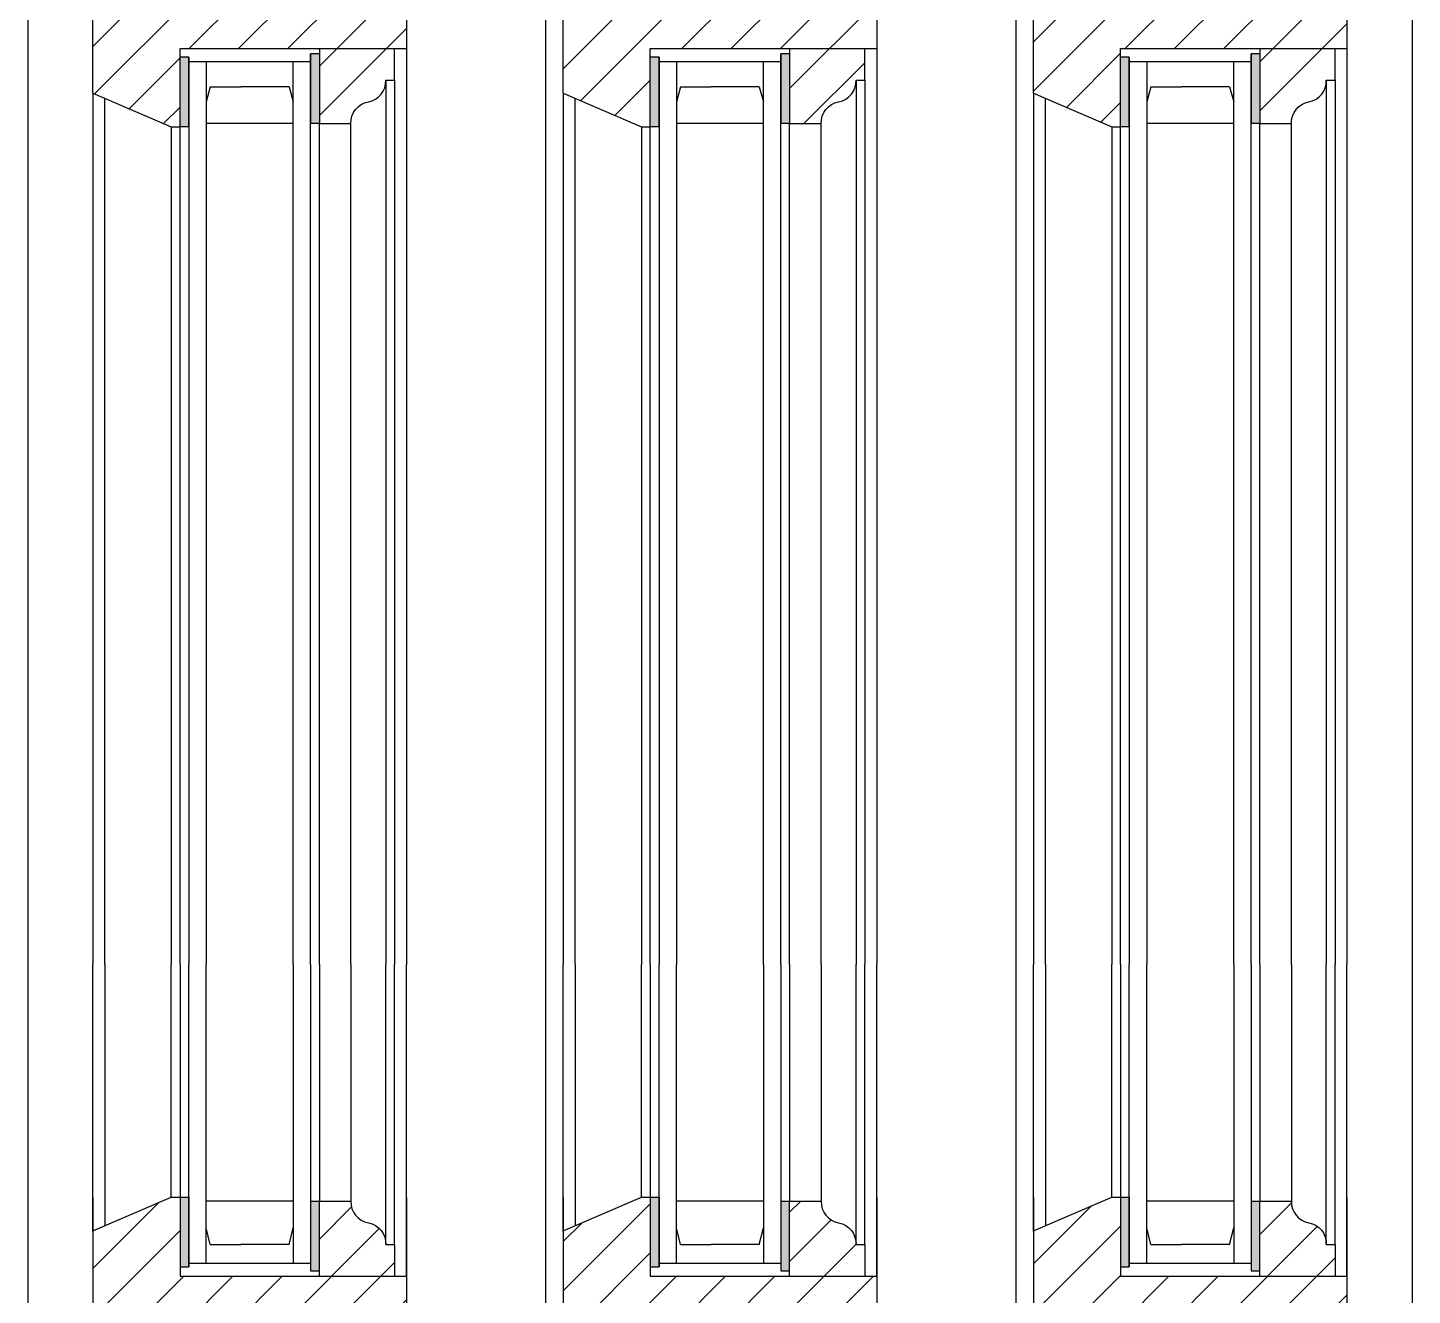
# Model space of a CAD drawing. Header units: inches. Extents: x 1985 to 11287, y 379 to 3234.
# Drawn here: x 7887.21 to 7897.15, y 1429.13 to 1438.23 of the extents above; entities that cross this region are included whole.
import ezdxf

# ---------------------------------------------------------------- set-up
doc = ezdxf.new("R2010")
doc.units = ezdxf.units.IN
doc.header["$MEASUREMENT"] = 0
for name, color, linetype in [('alum. sill 99', 1, 'CONTINUOUS'), ('glass 99', 6, 'CONTINUOUS'), ('glazing tape 99', 7, 'CONTINUOUS'), ('hatch 99', 1, 'CONTINUOUS'), ('wood detail 99', 7, 'CONTINUOUS')]:
    doc.layers.add(name, color=color, linetype=linetype)

msp = doc.modelspace()

# ---------------------------------------------------------------- hatches: boundary and pattern name
at = {"layer": 'alum. sill 99'}
h = msp.add_hatch(dxfattribs=at)
h.set_pattern_fill('ANSI31', color=256, scale=2, style=0)
h.paths.add_polyline_path([(7889.782299, 1429.504894, 0.35078106), (7889.657299, 1429.648022, -0.3751999), (7889.532299, 1429.804272), (7889.305799, 1429.804272), (7889.305799, 1429.265257), (7889.844799, 1429.265257), (7889.844799, 1429.491772), (7889.782299, 1429.491772)], flags=17)
h.paths.add_polyline_path([(7889.930799, 1428.991059), (7889.930799, 1429.265257), (7888.305799, 1429.265257), (7888.305799, 1429.832222), (7888.243299, 1429.832222), (7887.680799, 1429.59115), (7887.680799, 1428.308801), (7887.680799, 1422.457221), (7887.985799, 1422.457221), (7887.985799, 1422.611221), (7889.625799, 1422.611221), (7889.625799, 1422.457221), (7889.930799, 1422.457221)])
h.paths.add_polyline_path([(7893.3058, 1428.991059), (7893.3058, 1429.265257), (7891.6808, 1429.265257), (7891.6808, 1429.832222), (7891.6183, 1429.832222), (7891.0558, 1429.59115), (7891.0558, 1428.308801), (7891.0558, 1422.457221), (7891.3558, 1422.457221), (7891.4308, 1422.457221), (7891.4308, 1422.894721), (7891.5558, 1422.894721), (7891.5558, 1422.582221), (7891.7433, 1422.582221), (7891.7433, 1423.082221), (7891.8058, 1423.082221), (7891.8058, 1424.207221), (7892.5558, 1424.207221), (7892.5558, 1423.082221), (7892.6183, 1423.082221), (7892.6183, 1422.582221), (7892.8058, 1422.582221), (7892.8058, 1422.894721), (7892.9308, 1422.894721), (7892.9308, 1422.457221), (7893.0058, 1422.457221), (7893.3058, 1422.457221)])
h.paths.add_polyline_path([(7893.2198, 1429.491772), (7893.1573, 1429.491772), (7893.1573, 1429.504894, 0.35078106), (7893.0323, 1429.648022, -0.3751999), (7892.9073, 1429.804272), (7892.6808, 1429.804272), (7892.6808, 1429.265257), (7893.2198, 1429.265257)], flags=17)
h.paths.add_polyline_path([(7896.680802, 1428.991059), (7896.680802, 1429.265257), (7895.055802, 1429.265257), (7895.055802, 1429.832222), (7894.993302, 1429.832222), (7894.430802, 1429.59115), (7894.430802, 1428.308801), (7894.430802, 1422.457221), (7894.805802, 1422.457221), (7894.805802, 1422.894721), (7894.930802, 1422.894721), (7894.930802, 1422.582221), (7895.118302, 1422.582221), (7895.118302, 1423.082221), (7895.180802, 1423.082221), (7895.180802, 1424.207221), (7895.930802, 1424.207221), (7895.930802, 1423.082221), (7895.993302, 1423.082221), (7895.993302, 1422.582221), (7896.180802, 1422.582221), (7896.180802, 1422.894721), (7896.305802, 1422.894721), (7896.305802, 1422.457221), (7896.380802, 1422.457221), (7896.680802, 1422.457221)])
h.paths.add_polyline_path([(7896.594802, 1429.491772), (7896.532302, 1429.491772), (7896.532302, 1429.504894, 0.35078106), (7896.407302, 1429.648022, -0.3751999), (7896.282302, 1429.804272), (7896.055802, 1429.804272), (7896.055802, 1429.265257), (7896.594802, 1429.265257)], flags=17)
at = {"layer": 'glazing tape 99'}
h = msp.add_hatch(color=7, dxfattribs=at)
h.paths.add_polyline_path([(7889.243299, 1437.538658), (7889.305799, 1437.538658), (7889.305799, 1438.038658), (7889.243299, 1438.038658)])
h.paths.add_polyline_path([(7888.305799, 1437.515158), (7888.368299, 1437.515158), (7888.368299, 1438.015158), (7888.305799, 1438.015158)])
h = msp.add_hatch(color=7, dxfattribs=at)
h.paths.add_polyline_path([(7889.243299, 1437.538658), (7889.305799, 1437.538658), (7889.305799, 1438.038658), (7889.243299, 1438.038658)])
h.paths.add_polyline_path([(7888.305799, 1437.515158), (7888.368299, 1437.515158), (7888.368299, 1438.015158), (7888.305799, 1438.015158)])
h = msp.add_hatch(color=7, dxfattribs=at)
h.paths.add_polyline_path([(7892.6183, 1437.538658), (7892.6808, 1437.538658), (7892.6808, 1438.038658), (7892.6183, 1438.038658)])
h.paths.add_polyline_path([(7891.6808, 1437.515158), (7891.7433, 1437.515158), (7891.7433, 1438.015158), (7891.6808, 1438.015158)])
h = msp.add_hatch(color=7, dxfattribs=at)
h.paths.add_polyline_path([(7892.6183, 1437.538658), (7892.6808, 1437.538658), (7892.6808, 1438.038658), (7892.6183, 1438.038658)])
h.paths.add_polyline_path([(7891.6808, 1437.515158), (7891.7433, 1437.515158), (7891.7433, 1438.015158), (7891.6808, 1438.015158)])
h = msp.add_hatch(color=7, dxfattribs=at)
h.paths.add_polyline_path([(7895.993304, 1437.538658), (7896.055804, 1437.538658), (7896.055804, 1438.038658), (7895.993304, 1438.038658)])
h.paths.add_polyline_path([(7895.055804, 1437.515158), (7895.118304, 1437.515158), (7895.118304, 1438.015158), (7895.055804, 1438.015158)])
h = msp.add_hatch(color=7, dxfattribs=at)
h.paths.add_polyline_path([(7895.993304, 1437.538658), (7896.055804, 1437.538658), (7896.055804, 1438.038658), (7895.993304, 1438.038658)])
h.paths.add_polyline_path([(7895.055804, 1437.515158), (7895.118304, 1437.515158), (7895.118304, 1438.015158), (7895.055804, 1438.015158)])
h = msp.add_hatch(color=7, dxfattribs=at)
h.paths.add_polyline_path([(7889.243299, 1429.304272), (7889.305799, 1429.304272), (7889.305799, 1429.804272), (7889.243299, 1429.804272)])
h.paths.add_polyline_path([(7888.305799, 1429.332222), (7888.368299, 1429.332222), (7888.368299, 1429.832222), (7888.305799, 1429.832222)])
h = msp.add_hatch(color=7, dxfattribs=at)
h.paths.add_polyline_path([(7892.6183, 1429.304272), (7892.6808, 1429.304272), (7892.6808, 1429.804272), (7892.6183, 1429.804272)])
h.paths.add_polyline_path([(7891.6808, 1429.332222), (7891.7433, 1429.332222), (7891.7433, 1429.832222), (7891.6808, 1429.832222)])
h = msp.add_hatch(color=7, dxfattribs=at)
h.paths.add_polyline_path([(7895.993302, 1429.304272), (7896.055802, 1429.304272), (7896.055802, 1429.804272), (7895.993302, 1429.804272)])
h.paths.add_polyline_path([(7895.055802, 1429.332222), (7895.118302, 1429.332222), (7895.118302, 1429.832222), (7895.055802, 1429.832222)])
at = {"layer": 'hatch 99'}
h = msp.add_hatch(dxfattribs=at)
h.set_pattern_fill('ANSI31', color=256, scale=2, style=0)
h.set_pattern_definition([(45, (8458.89197, 822.07213), (-0.176776695, 0.176776695), [])])
h.paths.add_polyline_path([(7887.783299, 1442.606706), (7887.611299, 1442.606706), (7887.611299, 1442.452706), (7887.337549, 1442.452706), (7887.212549, 1442.327706), (7887.212549, 1440.606706), (7887.680799, 1440.606706), (7887.680799, 1441.324706), (7887.805799, 1441.494706), (7887.805799, 1441.683595), (7887.683299, 1441.683595), (7887.633004, 1441.706095), (7887.539108, 1441.706095), (7887.399402, 1441.768595), (7887.539108, 1441.831095), (7887.633004, 1441.831095), (7887.683299, 1441.853595), (7887.805799, 1441.853595), (7887.805799, 1442.137206), (7887.783299, 1442.137206)])
h.paths.add_polyline_path([(7888.368299, 1442.606706), (7887.953299, 1442.606706), (7887.953299, 1442.137206), (7887.930799, 1442.137206), (7887.930799, 1441.853595), (7888.368299, 1441.853595)])
h.paths.add_polyline_path([(7888.320987, 1441.577851, -0.23908478), (7888.368299, 1441.608807), (7888.368299, 1441.683595), (7887.930799, 1441.683595), (7887.930799, 1441.494706), (7888.055799, 1441.324706), (7888.323227, 1441.324706, -0.27186519)])
h.paths.add_polyline_path([(7889.930799, 1442.452706), (7889.243299, 1442.452706), (7889.243299, 1442.074706), (7889.243299, 1441.324706), (7889.930799, 1441.324706)])
h.paths.add_polyline_path([(7889.930799, 1441.324706), (7889.243299, 1441.324706), (7889.243299, 1440.827706), (7888.368299, 1440.827706), (7888.368299, 1440.949706), (7887.680799, 1440.949706), (7887.680799, 1437.756229), (7888.243299, 1437.515158), (7888.305799, 1437.515158), (7888.305799, 1438.077672), (7889.930799, 1438.077672)])
h.paths.add_polyline_path([(7889.782299, 1437.851158), (7889.844799, 1437.851158), (7889.844799, 1438.077672), (7889.305799, 1438.077672), (7889.305799, 1437.538658), (7889.532299, 1437.538658, -0.3751999), (7889.657299, 1437.694908, 0.3751999)], flags=17)
h.paths.add_polyline_path([(7893.3058, 1441.324706), (7892.9238, 1441.324706), (7892.9238, 1440.949706), (7892.8518, 1440.949706), (7892.8058, 1440.949706), (7892.8058, 1441.262206), (7892.6738, 1441.262206), (7892.6183, 1441.262206), (7892.6183, 1440.137206), (7891.7433, 1440.137206), (7891.7433, 1441.262206), (7891.5558, 1441.262206), (7891.5558, 1440.949706), (7891.3198, 1440.949706), (7891.3198, 1441.262206), (7891.1878, 1441.262206), (7891.0558, 1441.262206), (7891.0558, 1437.756229), (7891.6183, 1437.515158), (7891.6808, 1437.515158), (7891.6808, 1438.077672), (7893.3058, 1438.077672)])
h.paths.add_polyline_path([(7893.2198, 1438.077672), (7892.6808, 1438.077672), (7892.6808, 1437.538658), (7892.9073, 1437.538658, -0.3751999), (7893.0323, 1437.694908, 0.3751999), (7893.1573, 1437.851158), (7893.2198, 1437.851158)], flags=17)
h.paths.add_polyline_path([(7896.680804, 1441.324706), (7896.298804, 1441.324706), (7896.298804, 1440.949706), (7896.226804, 1440.949706), (7896.180804, 1440.949706), (7896.180804, 1441.262206), (7896.048804, 1441.262206), (7895.993304, 1441.262206), (7895.993304, 1440.137206), (7895.118304, 1440.137206), (7895.118304, 1441.262206), (7894.930804, 1441.262206), (7894.930804, 1440.949706), (7894.694804, 1440.949706), (7894.694804, 1441.262206), (7894.562804, 1441.262206), (7894.430804, 1441.262206), (7894.430804, 1437.756229), (7894.993304, 1437.515158), (7895.055804, 1437.515158), (7895.055804, 1438.077672), (7896.680804, 1438.077672)])
h.paths.add_polyline_path([(7896.532304, 1437.851158), (7896.594804, 1437.851158), (7896.594804, 1438.077672), (7896.055804, 1438.077672), (7896.055804, 1437.538658), (7896.282304, 1437.538658, -0.3751999), (7896.407304, 1437.694908, 0.3751999)], flags=17)

# ---------------------------------------------------------------- linework, layer by layer
at = {"layer": 'glass 99', "color": 6}
for p, q in [((7888.368299, 1438.015158), (7888.368299, 1431.503694)), ((7889.243299, 1431.503694), (7889.243299, 1438.038658)), ((7891.7433, 1438.015158), (7891.7433, 1431.503694)), ((7892.6183, 1431.503694), (7892.6183, 1438.038658)), ((7895.118302, 1438.015158), (7895.118302, 1431.503694)), ((7895.993302, 1431.503694), (7895.993302, 1438.038658)), ((7888.368299, 1437.983972), (7889.243299, 1437.983972)), ((7888.368299, 1437.983972), (7889.243299, 1437.983972)), ((7888.493299, 1437.983972), (7888.493299, 1431.503694)), ((7889.118299, 1431.503694), (7889.118299, 1437.983972)), ((7891.7433, 1437.983972), (7892.6183, 1437.983972)), ((7891.7433, 1437.983972), (7892.6183, 1437.983972)), ((7891.8683, 1437.983972), (7891.8683, 1431.503694)), ((7892.4933, 1431.503694), (7892.4933, 1437.983972)), ((7895.118304, 1437.983972), (7895.993304, 1437.983972)), ((7895.118304, 1437.983972), (7895.993304, 1437.983972)), ((7895.243302, 1437.983972), (7895.243302, 1431.503694)), ((7895.868302, 1431.503694), (7895.868302, 1437.983972)), ((7888.52329, 1437.803038), (7888.493299, 1437.695255)), ((7888.52329, 1437.803038), (7888.493299, 1437.695255)), ((7888.52329, 1437.803038), (7888.743299, 1437.803038)), ((7888.52329, 1437.803038), (7888.743299, 1437.803038)), ((7889.088307, 1437.803038), (7888.743299, 1437.803038)), ((7889.088307, 1437.803038), (7888.743299, 1437.803038)), ((7889.088307, 1437.803038), (7889.118299, 1437.695255)), ((7889.088307, 1437.803038), (7889.118299, 1437.695255)), ((7891.898292, 1437.803038), (7891.8683, 1437.695255)), ((7891.898292, 1437.803038), (7891.8683, 1437.695255)), ((7891.898292, 1437.803038), (7892.1183, 1437.803038)), ((7891.898292, 1437.803038), (7892.1183, 1437.803038)), ((7892.463309, 1437.803038), (7892.1183, 1437.803038)), ((7892.463309, 1437.803038), (7892.1183, 1437.803038)), ((7892.463309, 1437.803038), (7892.4933, 1437.695255)), ((7892.463309, 1437.803038), (7892.4933, 1437.695255)), ((7895.273295, 1437.803038), (7895.243304, 1437.695255)), ((7895.273295, 1437.803038), (7895.243304, 1437.695255)), ((7895.273295, 1437.803038), (7895.493304, 1437.803038)), ((7895.273295, 1437.803038), (7895.493304, 1437.803038)), ((7895.838313, 1437.803038), (7895.493304, 1437.803038)), ((7895.838313, 1437.803038), (7895.493304, 1437.803038)), ((7895.838313, 1437.803038), (7895.868304, 1437.695255)), ((7895.838313, 1437.803038), (7895.868304, 1437.695255)), ((7889.118299, 1437.538658), (7888.493299, 1437.538658)), ((7889.118299, 1437.538658), (7888.493299, 1437.538658)), ((7892.4933, 1437.538658), (7891.8683, 1437.538658)), ((7892.4933, 1437.538658), (7891.8683, 1437.538658)), ((7895.868304, 1437.538658), (7895.243304, 1437.538658)), ((7895.868304, 1437.538658), (7895.243304, 1437.538658)), ((7888.368299, 1429.332222), (7888.368299, 1431.503694)), ((7888.493299, 1429.358957), (7888.493299, 1431.503694)), ((7889.118299, 1431.503694), (7889.118299, 1429.358957)), ((7889.243299, 1431.503694), (7889.243299, 1429.304272)), ((7891.7433, 1429.332222), (7891.7433, 1431.503694)), ((7891.8683, 1429.358957), (7891.8683, 1431.503694)), ((7892.4933, 1431.503694), (7892.4933, 1429.358957)), ((7892.6183, 1431.503694), (7892.6183, 1429.304272)), ((7895.118302, 1429.332222), (7895.118302, 1431.503694)), ((7895.243302, 1429.358957), (7895.243302, 1431.503694)), ((7895.868302, 1431.503694), (7895.868302, 1429.358957)), ((7895.993302, 1431.503694), (7895.993302, 1429.304272)), ((7889.118299, 1429.804272), (7888.493299, 1429.804272)), ((7892.4933, 1429.804272), (7891.8683, 1429.804272)), ((7895.868302, 1429.804272), (7895.243302, 1429.804272)), ((7888.52329, 1429.491777), (7888.493299, 1429.61196)), ((7889.088307, 1429.491777), (7889.118299, 1429.61196)), ((7891.898292, 1429.491777), (7891.8683, 1429.61196)), ((7892.463309, 1429.491777), (7892.4933, 1429.61196)), ((7895.273293, 1429.491777), (7895.243302, 1429.61196)), ((7895.838311, 1429.491777), (7895.868302, 1429.61196)), ((7888.52329, 1429.491777), (7888.743299, 1429.491777)), ((7889.088307, 1429.491777), (7888.743299, 1429.491777)), ((7891.898292, 1429.491777), (7892.1183, 1429.491777)), ((7892.463309, 1429.491777), (7892.1183, 1429.491777)), ((7895.273293, 1429.491777), (7895.493302, 1429.491777)), ((7895.838311, 1429.491777), (7895.493302, 1429.491777)), ((7888.368299, 1429.358957), (7889.243299, 1429.358957)), ((7891.7433, 1429.358957), (7892.6183, 1429.358957)), ((7895.118302, 1429.358957), (7895.993302, 1429.358957))]:
    msp.add_line(p, q, dxfattribs=at)
at = {"layer": 'glazing tape 99'}
for p, q in [((7888.368299, 1438.015158), (7888.305799, 1438.015158)), ((7888.368299, 1438.015158), (7888.305799, 1438.015158)), ((7888.368299, 1437.515158), (7888.368299, 1438.015158)), ((7888.368299, 1437.515158), (7888.368299, 1438.015158)), ((7889.243299, 1438.038658), (7889.243299, 1437.538658)), ((7889.305799, 1438.038658), (7889.243299, 1438.038658)), ((7889.243299, 1438.038658), (7889.243299, 1437.538658)), ((7889.305799, 1438.038658), (7889.243299, 1438.038658)), ((7891.7433, 1438.015158), (7891.6808, 1438.015158)), ((7891.7433, 1438.015158), (7891.6808, 1438.015158)), ((7891.7433, 1437.515158), (7891.7433, 1438.015158)), ((7891.7433, 1437.515158), (7891.7433, 1438.015158)), ((7892.6183, 1438.038658), (7892.6183, 1437.538658)), ((7892.6808, 1438.038658), (7892.6183, 1438.038658)), ((7892.6183, 1438.038658), (7892.6183, 1437.538658)), ((7892.6808, 1438.038658), (7892.6183, 1438.038658)), ((7895.118304, 1438.015158), (7895.055804, 1438.015158)), ((7895.118304, 1438.015158), (7895.055804, 1438.015158)), ((7895.118304, 1437.515158), (7895.118304, 1438.015158)), ((7895.118304, 1437.515158), (7895.118304, 1438.015158)), ((7895.993304, 1438.038658), (7895.993304, 1437.538658)), ((7896.055804, 1438.038658), (7895.993304, 1438.038658)), ((7895.993304, 1438.038658), (7895.993304, 1437.538658)), ((7896.055804, 1438.038658), (7895.993304, 1438.038658)), ((7888.368299, 1437.515158), (7888.305799, 1437.515158)), ((7888.368299, 1437.515158), (7888.305799, 1437.515158)), ((7889.305799, 1437.538658), (7889.243299, 1437.538658)), ((7889.305799, 1437.538658), (7889.243299, 1437.538658)), ((7891.7433, 1437.515158), (7891.6808, 1437.515158)), ((7891.7433, 1437.515158), (7891.6808, 1437.515158)), ((7892.6808, 1437.538658), (7892.6183, 1437.538658)), ((7892.6808, 1437.538658), (7892.6183, 1437.538658)), ((7895.118304, 1437.515158), (7895.055804, 1437.515158)), ((7895.118304, 1437.515158), (7895.055804, 1437.515158)), ((7896.055804, 1437.538658), (7895.993304, 1437.538658)), ((7896.055804, 1437.538658), (7895.993304, 1437.538658)), ((7888.305799, 1429.832222), (7888.368299, 1429.832222)), ((7888.368299, 1429.832222), (7888.368299, 1429.332222)), ((7889.243299, 1429.804272), (7889.243299, 1429.304272)), ((7891.6808, 1429.832222), (7891.7433, 1429.832222)), ((7891.7433, 1429.832222), (7891.7433, 1429.332222)), ((7892.6183, 1429.804272), (7892.6183, 1429.304272)), ((7895.055802, 1429.832222), (7895.118302, 1429.832222)), ((7895.118302, 1429.832222), (7895.118302, 1429.332222)), ((7895.993302, 1429.804272), (7895.993302, 1429.304272)), ((7888.305799, 1429.332222), (7888.368299, 1429.332222)), ((7891.6808, 1429.332222), (7891.7433, 1429.332222)), ((7895.055802, 1429.332222), (7895.118302, 1429.332222))]:
    msp.add_line(p, q, dxfattribs=at)
at = {"layer": 'glazing tape 99', "color": 7}
for p, q in [((7889.243299, 1429.804272), (7889.305799, 1429.804272)), ((7892.6183, 1429.804272), (7892.6808, 1429.804272)), ((7895.993302, 1429.804272), (7896.055802, 1429.804272)), ((7889.243299, 1429.304272), (7889.305799, 1429.304272)), ((7892.6183, 1429.304272), (7892.6808, 1429.304272)), ((7895.993302, 1429.304272), (7896.055802, 1429.304272))]:
    msp.add_line(p, q, dxfattribs=at)
at = {"layer": 'wood detail 99'}
for p, q in [((7887.212549, 1444.077706), (7887.212549, 1420.077221)), ((7887.212549, 1444.077706), (7887.212549, 1436.382871)), ((7887.680799, 1437.756229), (7887.680799, 1441.324706)), ((7889.930799, 1441.324706), (7889.930799, 1438.077672)), ((7890.9308, 1422.457221), (7890.9308, 1441.324706)), ((7893.3058, 1441.324706), (7893.3058, 1438.077672)), ((7893.3058, 1441.324706), (7893.3058, 1438.077672)), ((7894.305804, 1422.457221), (7894.305804, 1441.324706)), ((7896.680804, 1441.324706), (7896.680804, 1438.077672)), ((7896.680804, 1441.324706), (7896.680804, 1438.077672)), ((7887.680799, 1437.756229), (7887.680799, 1441.262206)), ((7887.680799, 1437.756229), (7887.680799, 1441.262206)), ((7889.930799, 1441.262206), (7889.930799, 1438.077672)), ((7891.0558, 1437.756229), (7891.0558, 1441.262206)), ((7891.0558, 1437.756229), (7891.0558, 1441.262206)), ((7894.430804, 1437.756229), (7894.430804, 1441.262206)), ((7894.430804, 1437.756229), (7894.430804, 1441.262206)), ((7897.149554, 1440.824706), (7897.149554, 1422.457221)), ((7897.149554, 1440.824706), (7897.149554, 1436.382871)), ((7888.305799, 1437.515158), (7888.305799, 1438.077672)), ((7888.305799, 1437.515158), (7888.305799, 1438.077672)), ((7889.930799, 1438.077672), (7889.930799, 1431.503694)), ((7891.6808, 1437.515158), (7891.6808, 1438.077672)), ((7891.6808, 1437.515158), (7891.6808, 1438.077672)), ((7893.3058, 1438.077672), (7893.3058, 1431.503694)), ((7895.055804, 1437.515158), (7895.055804, 1438.077672)), ((7895.055804, 1437.515158), (7895.055804, 1438.077672)), ((7896.680802, 1438.077672), (7896.680802, 1431.503694)), ((7889.782299, 1437.851158), (7889.782299, 1431.503694)), ((7889.844799, 1437.851158), (7889.844799, 1431.503694)), ((7893.1573, 1437.851158), (7893.1573, 1431.503694)), ((7893.2198, 1437.851158), (7893.2198, 1431.503694)), ((7896.532302, 1437.851158), (7896.532302, 1431.503694)), ((7896.594802, 1437.851158), (7896.594802, 1431.503694)), ((7887.680799, 1437.756229), (7887.680799, 1431.503694)), ((7891.0558, 1437.756229), (7891.0558, 1431.503694)), ((7894.430802, 1437.756229), (7894.430802, 1431.503694)), ((7888.243299, 1437.515158), (7888.305799, 1437.515158)), ((7888.243299, 1437.515158), (7888.243299, 1431.503694)), ((7888.243299, 1437.515158), (7888.305799, 1437.515158)), ((7888.305799, 1431.503694), (7888.305799, 1437.515158)), ((7889.305799, 1431.503694), (7889.305799, 1437.538658)), ((7889.532299, 1431.503694), (7889.532299, 1437.538658)), ((7891.6183, 1437.515158), (7891.6808, 1437.515158)), ((7891.6183, 1437.515158), (7891.6183, 1431.503694)), ((7891.6183, 1437.515158), (7891.6808, 1437.515158)), ((7891.6808, 1431.503694), (7891.6808, 1437.515158)), ((7892.6808, 1431.503694), (7892.6808, 1437.538658)), ((7892.9073, 1431.503694), (7892.9073, 1437.538658)), ((7894.993302, 1437.515158), (7894.993302, 1431.503694)), ((7894.993304, 1437.515158), (7895.055804, 1437.515158)), ((7894.993304, 1437.515158), (7895.055804, 1437.515158)), ((7895.055802, 1431.503694), (7895.055802, 1437.515158)), ((7896.055802, 1431.503694), (7896.055802, 1437.538658)), ((7896.282302, 1431.503694), (7896.282302, 1437.538658)), ((7887.680799, 1429.5867), (7887.680799, 1431.503694)), ((7887.680799, 1431.140272), (7887.680799, 1431.503694)), ((7887.680799, 1429.59115), (7887.680799, 1431.503694)), ((7888.243299, 1429.832222), (7888.243299, 1431.503694)), ((7888.305799, 1431.503694), (7888.305799, 1429.827772)), ((7889.305799, 1431.503694), (7889.305799, 1429.804272)), ((7889.532299, 1431.503694), (7889.532299, 1429.804272)), ((7889.782299, 1429.491772), (7889.782299, 1431.503694)), ((7889.844799, 1429.491772), (7889.844799, 1431.503694)), ((7889.930799, 1431.140272), (7889.930799, 1431.503694)), ((7889.930799, 1429.265257), (7889.930799, 1431.503694)), ((7891.0558, 1429.5867), (7891.0558, 1431.503694)), ((7891.0558, 1431.140272), (7891.0558, 1431.503694)), ((7891.0558, 1429.59115), (7891.0558, 1431.503694)), ((7891.6183, 1429.832222), (7891.6183, 1431.503694)), ((7891.6808, 1431.503694), (7891.6808, 1429.827772)), ((7892.6808, 1431.503694), (7892.6808, 1429.804272)), ((7892.9073, 1431.503694), (7892.9073, 1429.804272)), ((7893.1573, 1429.491772), (7893.1573, 1431.503694)), ((7893.2198, 1429.491772), (7893.2198, 1431.503694)), ((7893.3058, 1431.140272), (7893.3058, 1431.503694)), ((7893.3058, 1429.265257), (7893.3058, 1431.503694)), ((7894.430802, 1429.5867), (7894.430802, 1431.503694)), ((7894.430802, 1431.140272), (7894.430802, 1431.503694)), ((7894.430802, 1429.59115), (7894.430802, 1431.503694)), ((7894.993302, 1429.832222), (7894.993302, 1431.503694)), ((7895.055802, 1431.503694), (7895.055802, 1429.827772)), ((7896.055802, 1431.503694), (7896.055802, 1429.804272)), ((7896.282302, 1431.503694), (7896.282302, 1429.804272)), ((7896.532302, 1429.491772), (7896.532302, 1431.503694)), ((7896.594802, 1429.491772), (7896.594802, 1431.503694)), ((7896.680802, 1431.140272), (7896.680802, 1431.503694)), ((7896.680802, 1429.265257), (7896.680802, 1431.503694)), ((7887.680799, 1429.827772), (7887.680799, 1428.308801)), ((7888.243299, 1429.832222), (7888.305799, 1429.832222)), ((7888.243299, 1429.832222), (7888.305799, 1429.832222)), ((7888.305799, 1429.832222), (7888.305799, 1429.265257)), ((7888.305799, 1429.832222), (7888.305799, 1429.265257)), ((7888.305799, 1429.832222), (7888.305799, 1429.265257)), ((7888.305799, 1429.827772), (7888.305799, 1429.265257)), ((7888.305799, 1429.827772), (7888.305799, 1429.265257)), ((7888.305799, 1429.827772), (7888.305799, 1429.265257)), ((7889.930799, 1429.827772), (7889.930799, 1428.308801)), ((7891.0558, 1429.827772), (7891.0558, 1428.308801)), ((7891.6183, 1429.832222), (7891.6808, 1429.832222)), ((7891.6183, 1429.832222), (7891.6808, 1429.832222)), ((7891.6808, 1429.832222), (7891.6808, 1429.265257)), ((7891.6808, 1429.832222), (7891.6808, 1429.265257)), ((7891.6808, 1429.832222), (7891.6808, 1429.265257)), ((7891.6808, 1429.827772), (7891.6808, 1429.265257)), ((7891.6808, 1429.827772), (7891.6808, 1429.265257)), ((7891.6808, 1429.827772), (7891.6808, 1429.265257)), ((7893.3058, 1429.827772), (7893.3058, 1428.308801)), ((7894.430802, 1429.827772), (7894.430802, 1428.308801)), ((7894.993302, 1429.832222), (7895.055802, 1429.832222)), ((7894.993302, 1429.832222), (7895.055802, 1429.832222)), ((7895.055802, 1429.832222), (7895.055802, 1429.265257)), ((7895.055802, 1429.832222), (7895.055802, 1429.265257)), ((7895.055802, 1429.832222), (7895.055802, 1429.265257)), ((7895.055802, 1429.827772), (7895.055802, 1429.265257)), ((7895.055802, 1429.827772), (7895.055802, 1429.265257)), ((7895.055802, 1429.827772), (7895.055802, 1429.265257)), ((7896.680802, 1429.827772), (7896.680802, 1428.308801))]:
    msp.add_line(p, q, dxfattribs=at)
at = {"layer": 'wood detail 99', "color": 7}
for p, q in [((7888.305799, 1438.077672), (7889.930799, 1438.077672)), ((7888.305799, 1438.077672), (7889.930799, 1438.077672)), ((7891.6808, 1438.077672), (7893.3058, 1438.077672)), ((7891.6808, 1438.077672), (7893.3058, 1438.077672)), ((7895.055804, 1438.077672), (7896.680804, 1438.077672)), ((7895.055804, 1438.077672), (7896.680804, 1438.077672)), ((7887.680799, 1437.756229), (7888.243299, 1437.515158)), ((7887.680799, 1437.756229), (7888.243299, 1437.515158)), ((7887.766799, 1431.503694), (7887.766799, 1437.719372)), ((7891.0558, 1437.756229), (7891.6183, 1437.515158)), ((7891.0558, 1437.756229), (7891.6183, 1437.515158)), ((7891.1418, 1431.503694), (7891.1418, 1437.719372)), ((7894.430804, 1437.756229), (7894.993304, 1437.515158)), ((7894.430804, 1437.756229), (7894.993304, 1437.515158)), ((7894.516802, 1431.503694), (7894.516802, 1437.719372)), ((7887.766799, 1431.503694), (7887.766799, 1429.628007)), ((7891.1418, 1431.503694), (7891.1418, 1429.628007)), ((7894.516802, 1431.503694), (7894.516802, 1429.628007)), ((7887.680799, 1429.59115), (7888.243299, 1429.832222)), ((7887.680799, 1429.59115), (7888.243299, 1429.832222)), ((7887.680799, 1429.59115), (7888.243299, 1429.832222)), ((7891.0558, 1429.59115), (7891.6183, 1429.832222)), ((7891.0558, 1429.59115), (7891.6183, 1429.832222)), ((7891.0558, 1429.59115), (7891.6183, 1429.832222)), ((7894.430802, 1429.59115), (7894.993302, 1429.832222)), ((7894.430802, 1429.59115), (7894.993302, 1429.832222)), ((7894.430802, 1429.59115), (7894.993302, 1429.832222)), ((7888.305799, 1429.265257), (7889.930799, 1429.265257)), ((7888.305799, 1429.265257), (7889.930799, 1429.265257)), ((7888.305799, 1429.265257), (7889.930799, 1429.265257)), ((7888.305799, 1429.265257), (7889.930799, 1429.265257)), ((7888.305799, 1429.265257), (7889.930799, 1429.265257)), ((7888.305799, 1429.265257), (7889.930799, 1429.265257)), ((7891.6808, 1429.265257), (7893.3058, 1429.265257)), ((7891.6808, 1429.265257), (7893.3058, 1429.265257)), ((7891.6808, 1429.265257), (7893.3058, 1429.265257)), ((7891.6808, 1429.265257), (7893.3058, 1429.265257)), ((7891.6808, 1429.265257), (7893.3058, 1429.265257)), ((7891.6808, 1429.265257), (7893.3058, 1429.265257)), ((7895.055802, 1429.265257), (7896.680802, 1429.265257)), ((7895.055802, 1429.265257), (7896.680802, 1429.265257)), ((7895.055802, 1429.265257), (7896.680802, 1429.265257)), ((7895.055802, 1429.265257), (7896.680802, 1429.265257)), ((7895.055802, 1429.265257), (7896.680802, 1429.265257)), ((7895.055802, 1429.265257), (7896.680802, 1429.265257))]:
    msp.add_line(p, q, dxfattribs=at)
for points in [[(7889.305799, 1438.077672), (7889.305799, 1437.538658), (7889.532299, 1437.538658, -0.3751999), (7889.657299, 1437.694908, 0.3751999), (7889.782299, 1437.851158), (7889.844799, 1437.851158), (7889.844799, 1438.077672)], [(7889.305799, 1438.077672), (7889.305799, 1437.538658), (7889.532299, 1437.538658, -0.3751999), (7889.657299, 1437.694908, 0.3751999), (7889.782299, 1437.851158), (7889.844799, 1437.851158), (7889.844799, 1438.077672)], [(7892.6808, 1438.077672), (7892.6808, 1437.538658), (7892.9073, 1437.538658, -0.3751999), (7893.0323, 1437.694908, 0.3751999), (7893.1573, 1437.851158), (7893.2198, 1437.851158), (7893.2198, 1438.077672)], [(7892.6808, 1438.077672), (7892.6808, 1437.538658), (7892.9073, 1437.538658, -0.3751999), (7893.0323, 1437.694908, 0.3751999), (7893.1573, 1437.851158), (7893.2198, 1437.851158), (7893.2198, 1438.077672)], [(7896.055804, 1438.077672), (7896.055804, 1437.538658), (7896.282304, 1437.538658, -0.3751999), (7896.407304, 1437.694908, 0.3751999), (7896.532304, 1437.851158), (7896.594804, 1437.851158), (7896.594804, 1438.077672)], [(7896.055804, 1438.077672), (7896.055804, 1437.538658), (7896.282304, 1437.538658, -0.3751999), (7896.407304, 1437.694908, 0.3751999), (7896.532304, 1437.851158), (7896.594804, 1437.851158), (7896.594804, 1438.077672)], [(7889.305799, 1429.265257), (7889.305799, 1429.804272), (7889.532299, 1429.804272, 0.3751999), (7889.657299, 1429.648022, -0.3751999), (7889.782299, 1429.491772), (7889.844799, 1429.491772), (7889.844799, 1429.265257)], [(7892.6808, 1429.265257), (7892.6808, 1429.804272), (7892.9073, 1429.804272, 0.3751999), (7893.0323, 1429.648022, -0.3751999), (7893.1573, 1429.491772), (7893.2198, 1429.491772), (7893.2198, 1429.265257)], [(7896.055802, 1429.265257), (7896.055802, 1429.804272), (7896.282302, 1429.804272, 0.3751999), (7896.407302, 1429.648022, -0.3751999), (7896.532302, 1429.491772), (7896.594802, 1429.491772), (7896.594802, 1429.265257)]]:
    msp.add_lwpolyline(points, format="xyb", dxfattribs=at)

doc.saveas('drawing.dxf')
